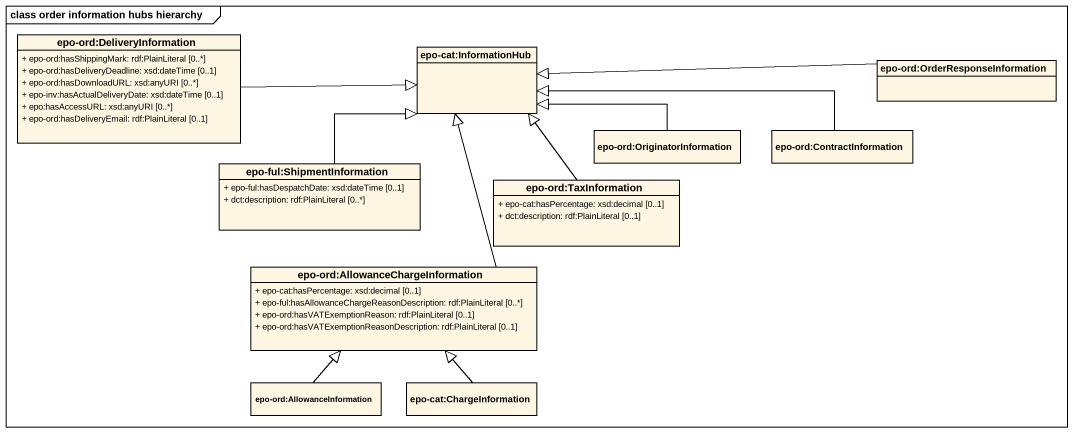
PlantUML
@startuml
mainframe class order information hubs hierarchy
hide circle
hide empty members
skinparam classAttributeIconSize 0
class "epo-ord:DeliveryInformation" as epo_ord_DeliveryInformation {
  + epo-ord:hasShippingMark: rdf:PlainLiteral [0..*]
  + epo-ord:hasDeliveryDeadline: xsd:dateTime [0..1]
  + epo-ord:hasDownloadURL: xsd:anyURI [0..*]
  + epo-inv:hasActualDeliveryDate: xsd:dateTime [0..1]
  + epo:hasAccessURL: xsd:anyURI [0..*]
  + epo-ord:hasDeliveryEmail: rdf:PlainLiteral [0..1]
}
class "epo-cat:InformationHub" as epo_cat_InformationHub
class "epo-ord:OrderResponseInformation" as epo_ord_OrderResponseInforma
class "epo-ord:OriginatorInformation" as epo_ord_OriginatorInformatio
class "epo-ord:ContractInformation" as epo_ord_ContractInformation
class "epo-ful:ShipmentInformation" as epo_ful_ShipmentInformation {
  + epo-ful:hasDespatchDate: xsd:dateTime [0..1]
  + dct:description: rdf:PlainLiteral [0..*]
}
class "epo-ord:TaxInformation" as epo_ord_TaxInformation {
  + epo-cat:hasPercentage: xsd:decimal [0..1]
  + dct:description: rdf:PlainLiteral [0..1]
}
class "epo-ord:AllowanceChargeInformation" as epo_ord_AllowanceChargeInfor {
  + epo-cat:hasPercentage: xsd:decimal [0..1]
  + epo-ful:hasAllowanceChargeReasonDescription: rdf:PlainLiteral [0..*]
  + epo-ord:hasVATExemptionReason: rdf:PlainLiteral [0..1]
  + epo-ord:hasVATExemptionReasonDescription: rdf:PlainLiteral [0..1]
}
class "epo-ord:AllowanceInformation" as epo_ord_AllowanceInformation
class "epo-cat:ChargeInformation" as epo_cat_ChargeInformation
epo_ord_DeliveryInformation -right-|> epo_cat_InformationHub
epo_ord_OrderResponseInforma -left-|> epo_cat_InformationHub
epo_ord_OriginatorInformatio -left-|> epo_cat_InformationHub
epo_ord_ContractInformation -left-|> epo_cat_InformationHub
epo_ful_ShipmentInformation -up-|> epo_cat_InformationHub
epo_ord_TaxInformation -up-|> epo_cat_InformationHub
epo_ord_AllowanceChargeInfor -up-|> epo_cat_InformationHub
epo_ord_AllowanceInformation -up-|> epo_ord_AllowanceChargeInfor
epo_cat_ChargeInformation -up-|> epo_ord_AllowanceChargeInfor
@enduml
